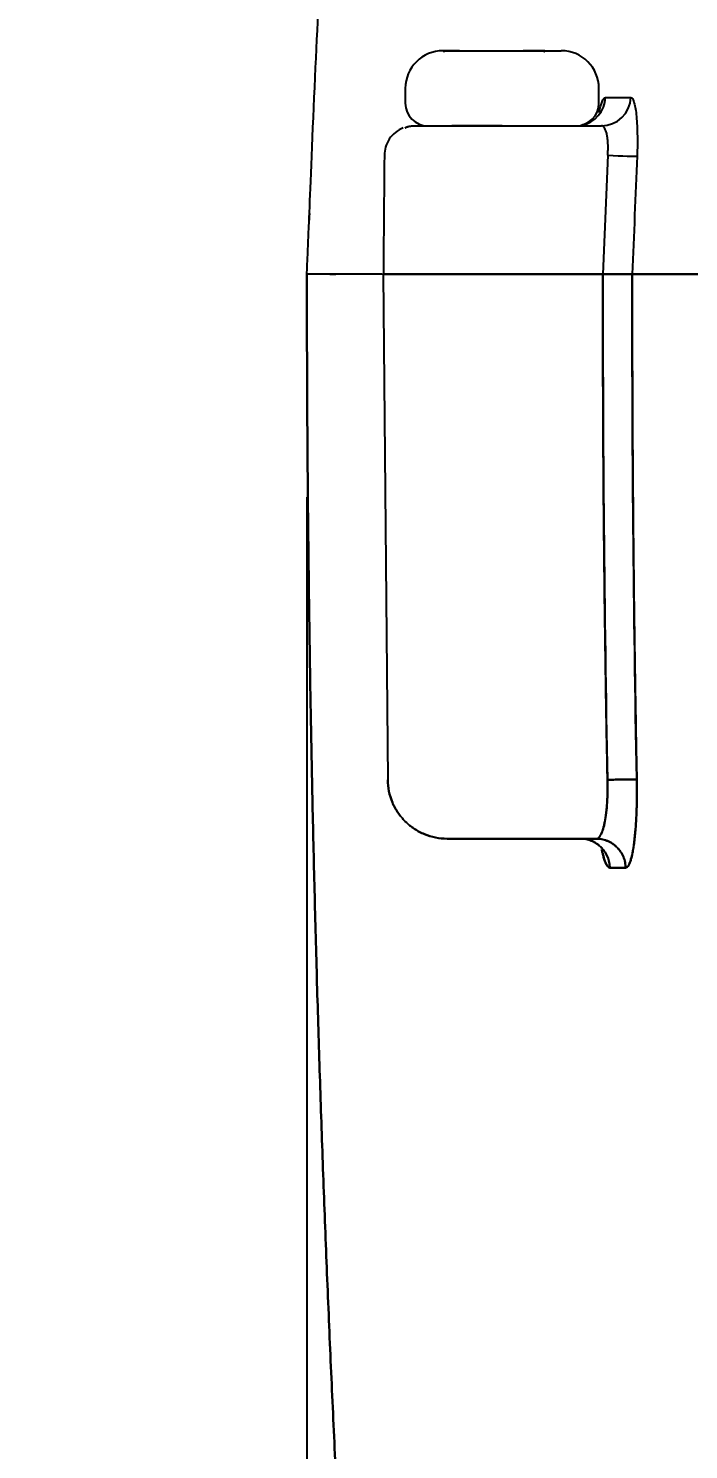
# Model space of a CAD drawing. Extents: x 8663 to 11443, y -20992 to -18942.
# Drawn here: x 10279.4 to 10301.64, y -20522.02 to -20474.18 of the extents above; entities that cross this region are included whole.
import ezdxf

# ---------------------------------------------------------------- set-up
doc = ezdxf.new("R2010")
doc.units = 0
doc.layers.get('0').update_dxf_attribs({"linetype": 'CONTINUOUS'})
doc.layers.add('1', color=7, linetype='CONTINUOUS')
doc.styles.add('____', font='')
doc.styles.get('____').set_extended_font_data('굴림')
doc.dimstyles.new('MSADIM', dxfattribs={"dimtxt": 33, "dimasz": 17, "dimexe": 10, "dimexo": 7.5, "dimgap": 10, "dimtad": 0, "dimtih": 1, "dimtoh": 1, "dimdec": 0, "dimzin": 1, "dimtxsty": '____', "dimcen": 11.25, "dimazin": 3, "dimtfac": 1, "dimtdec": 0, "dimtix": 1, "dimtmove": 0, "dimatfit": 3, "dimtolj": 1, "dimtzin": 1})

# ---------------------------------------------------------------- blocks, each defined once
blk = doc.blocks.new('*D255')
at = {"color": 0}
for p, q in [((10317.229, -20381.646), (10183.846, -20381.646)), ((10193.846, -20398.646), (10193.846, -20439.241)), ((10193.846, -20528.618), (10193.846, -20488.024)), ((10296.703, -20545.618), (10183.846, -20545.618))]:
    blk.add_line(p, q, dxfattribs=at)
for points in [[(10191.013, -20398.646), (10196.679, -20398.646), (10193.846, -20381.646)], [(10191.013, -20528.618), (10196.679, -20528.618), (10193.846, -20545.618)]]:
    blk.add_solid(points, dxfattribs=at)
at = {"color": 0, "insert": (10193.846, -20463.632), "char_height": 28, "attachment_point": 5, "style": '____'}
blk.add_mtext('\\A1;162', dxfattribs=at)
blk = doc.blocks.new('*D256')
at = {"color": 0}
for p, q in [((10288.781, -20489.955), (10288.781, -20650.431)), ((10824.37, -20536.443), (10824.37, -20650.431)), ((10305.781, -20640.431), (10515.183, -20640.431)), ((10807.37, -20640.431), (10597.968, -20640.431))]:
    blk.add_line(p, q, dxfattribs=at)
for points in [[(10305.781, -20637.597), (10305.781, -20643.264), (10288.781, -20640.431)], [(10807.37, -20637.597), (10807.37, -20643.264), (10824.37, -20640.431)]]:
    blk.add_solid(points, dxfattribs=at)
at = {"color": 0, "insert": (10556.575, -20640.431), "char_height": 28, "attachment_point": 5, "style": '____'}
blk.add_mtext('\\A1;534', dxfattribs=at)

msp = doc.modelspace()

# ---------------------------------------------------------------- linework, layer by layer
at = {"layer": '1', "color": 7, "linetype": 'CONTINUOUS'}
for p, q in [((10293.494, -20474.926), (10293.921, -20474.926)), ((10293.921, -20474.926), (10296.06, -20474.926)), ((10296.06, -20474.926), (10296.33, -20474.926)), ((10296.33, -20474.926), (10296.443, -20474.926)), ((10296.443, -20474.926), (10296.735, -20474.926)), ((10296.735, -20474.926), (10297.346, -20474.926)), ((10296.768, -20474.936), (10296.766, -20474.936)), ((10292.096, -20476.196), (10292.096, -20476.696)), ((10298.616, -20476.696), (10298.616, -20476.196)), ((10295.356, -20477.456), (10293.664, -20477.456)), ((10295.356, -20477.456), (10298.703, -20477.456)), ((10298.913, -20478.447), (10298.75, -20482.455)), ((10291.356, -20482.454), (10291.504, -20499.472)), ((10298.75, -20482.455), (10295.356, -20482.455))]:
    msp.add_line(p, q, dxfattribs=at)
for centre, radius, start, end in [((10293.366, -20476.196), 1.27, 90, 180), ((10297.346, -20476.196), 1.27, 0, 90), ((10292.856, -20476.696), 0.76, 180, 270), ((10297.856, -20476.696), 0.76, 270, 0)]:
    msp.add_arc(centre, radius, start, end, dxfattribs=at)
for centre, major_axis, ratio, start_param, end_param in [((10293.41, -20474.95), (-0.0018, 0.0199), 0.53549, 5.455651, 6.24933), ((10293.494, -20474.946), (0, 0.02), 0.534239, 5.265305, 6.283185), ((10296.735, -20474.946), (0, -0.02), 0.845334, 3.141593, 4.129971), ((10296.788, -20474.95), (-0.0029, -0.0198), 0.844604, 3.248864, 4.042374), ((10297.848, -20476.456), (0, -1), 0.990193, 0.180078, 1.526491), ((10298.703, -20476.456), (0, -1), 0.989339, 0, 1.526491), ((10298.913, -20478.439), (-0.999, 0.041), 0.008719, 1.571152, 2.993557)]:
    msp.add_ellipse(centre, major_axis=major_axis, ratio=ratio, start_param=start_param, end_param=end_param, dxfattribs=at)
for points, degree, knots in [([(10288.781, -20482.455), (10288.872, -20480.258), (10290.346, -20444.868), (10295.328, -20415.558)], 2, [0, 0, 0, 0.062062, 1, 1, 1]), ([(10293.386, -20474.936), (10293.385, -20474.936), (10293.384, -20474.936), (10293.382, -20474.936), (10293.38, -20474.936), (10293.379, -20474.936), (10293.378, -20474.936), (10293.377, -20474.936), (10293.376, -20474.936), (10293.375, -20474.935), (10293.375, -20474.935), (10293.375, -20474.935), (10293.376, -20474.935), (10293.376, -20474.935), (10293.378, -20474.934), (10293.38, -20474.934), (10293.383, -20474.933), (10293.388, -20474.932), (10293.394, -20474.931), (10293.401, -20474.931), (10293.406, -20474.93), (10293.408, -20474.93)], 3, [0, 0, 0, 0, 0.039847, 0.078966, 0.11748, 0.155521, 0.193225, 0.230732, 0.268185, 0.305728, 0.343503, 0.381651, 0.42031, 0.459611, 0.499681, 0.585662, 0.668712, 0.750223, 0.831653, 0.914457, 1, 1, 1, 1]), ([(10293.739, -20474.936), (10293.729, -20474.935), (10293.709, -20474.935), (10293.68, -20474.934), (10293.651, -20474.933), (10293.621, -20474.933), (10293.592, -20474.933), (10293.563, -20474.933), (10293.534, -20474.933), (10293.505, -20474.933), (10293.475, -20474.933), (10293.446, -20474.934), (10293.416, -20474.935), (10293.396, -20474.935), (10293.386, -20474.936)], 3, [0, 0, 0, 0, 0.084382, 0.168195, 0.251549, 0.334558, 0.417337, 0.5, 0.582663, 0.665442, 0.748451, 0.831805, 0.915618, 1, 1, 1, 1]), ([(10293.42, -20474.949), (10293.419, -20474.949), (10293.417, -20474.949), (10293.415, -20474.95), (10293.412, -20474.95), (10293.41, -20474.951), (10293.408, -20474.951), (10293.406, -20474.951), (10293.404, -20474.952), (10293.402, -20474.952), (10293.401, -20474.952), (10293.4, -20474.953), (10293.399, -20474.953), (10293.398, -20474.954), (10293.398, -20474.954), (10293.398, -20474.955), (10293.4, -20474.955), (10293.402, -20474.955), (10293.404, -20474.955), (10293.405, -20474.955)], 3, [0, 0, 0, 0, 0.045574, 0.091135, 0.136682, 0.182215, 0.227734, 0.273239, 0.318731, 0.364208, 0.409672, 0.455122, 0.500558, 0.577793, 0.657355, 0.739303, 0.823692, 0.910575, 1, 1, 1, 1]), ([(10293.408, -20474.93), (10293.419, -20474.929), (10293.431, -20474.928), (10293.459, -20474.926), (10293.477, -20474.926), (10293.494, -20474.926)], 3, [0, 0, 0, 0, 0.391851, 0.391851, 1, 1, 1, 1]), ([(10293.835, -20474.93), (10293.833, -20474.93), (10293.831, -20474.93), (10293.827, -20474.931), (10293.823, -20474.931), (10293.818, -20474.931), (10293.814, -20474.932), (10293.81, -20474.932), (10293.805, -20474.933), (10293.801, -20474.933), (10293.796, -20474.933), (10293.792, -20474.934), (10293.787, -20474.934), (10293.781, -20474.934), (10293.774, -20474.935), (10293.765, -20474.935), (10293.758, -20474.936), (10293.751, -20474.936), (10293.744, -20474.936), (10293.741, -20474.936), (10293.739, -20474.936)], 3, [0, 0, 0, 0, 0.043207, 0.085559, 0.127215, 0.168341, 0.20911, 0.249703, 0.290303, 0.331093, 0.372255, 0.413966, 0.456398, 0.499712, 0.5858, 0.668926, 0.750467, 0.831872, 0.914591, 1, 1, 1, 1]), ([(10293.921, -20474.926), (10293.91, -20474.926), (10293.898, -20474.926), (10293.87, -20474.927), (10293.852, -20474.928), (10293.835, -20474.93)], 3, [0, 0, 0, 0, 0.39185, 0.39185, 1, 1, 1, 1]), ([(10296.114, -20474.93), (10296.107, -20474.929), (10296.1, -20474.928), (10296.082, -20474.926), (10296.071, -20474.926), (10296.06, -20474.926)], 3, [0, 0, 0, 0, 0.391851, 0.391851, 1, 1, 1, 1]), ([(10296.21, -20474.936), (10296.208, -20474.936), (10296.206, -20474.936), (10296.202, -20474.936), (10296.198, -20474.936), (10296.194, -20474.936), (10296.19, -20474.936), (10296.186, -20474.936), (10296.182, -20474.936), (10296.178, -20474.935), (10296.174, -20474.935), (10296.17, -20474.935), (10296.166, -20474.935), (10296.162, -20474.935), (10296.156, -20474.934), (10296.148, -20474.934), (10296.14, -20474.933), (10296.132, -20474.932), (10296.126, -20474.931), (10296.119, -20474.931), (10296.116, -20474.93), (10296.114, -20474.93)], 3, [0, 0, 0, 0, 0.039847, 0.078966, 0.11748, 0.155521, 0.193225, 0.230732, 0.268185, 0.305728, 0.343503, 0.381651, 0.42031, 0.459611, 0.499681, 0.585662, 0.668712, 0.750223, 0.831653, 0.914457, 1, 1, 1, 1]), ([(10296.489, -20474.933), (10296.47, -20474.933), (10296.433, -20474.933), (10296.377, -20474.933), (10296.321, -20474.934), (10296.266, -20474.935), (10296.228, -20474.935), (10296.21, -20474.936)], 3, [0, 0, 0, 0, 0.200123, 0.399795, 0.599408, 0.799349, 1, 1, 1, 1]), ([(10296.768, -20474.936), (10296.753, -20474.935), (10296.721, -20474.935), (10296.675, -20474.934), (10296.628, -20474.933), (10296.582, -20474.933), (10296.535, -20474.933), (10296.504, -20474.933), (10296.489, -20474.933)], 3, [0, 0, 0, 0, 0.167268, 0.334, 0.500415, 0.666737, 0.833189, 1, 1, 1, 1]), ([(10296.735, -20474.926), (10296.742, -20474.926), (10296.749, -20474.926), (10296.767, -20474.927), (10296.778, -20474.928), (10296.789, -20474.93)], 3, [0, 0, 0, 0, 0.39185, 0.39185, 1, 1, 1, 1]), ([(10296.756, -20474.955), (10296.757, -20474.955), (10296.759, -20474.955), (10296.762, -20474.955), (10296.764, -20474.955), (10296.767, -20474.955), (10296.769, -20474.955), (10296.772, -20474.954), (10296.773, -20474.954), (10296.775, -20474.954), (10296.777, -20474.954), (10296.778, -20474.953), (10296.779, -20474.953), (10296.779, -20474.952), (10296.778, -20474.951), (10296.777, -20474.951), (10296.774, -20474.95), (10296.772, -20474.949), (10296.771, -20474.949)], 3, [0, 0, 0, 0, 0.046788, 0.094276, 0.142475, 0.191396, 0.241046, 0.291437, 0.342577, 0.394475, 0.44714, 0.50058, 0.58355, 0.666619, 0.749792, 0.833075, 0.916476, 1, 1, 1, 1]), ([(10296.789, -20474.93), (10296.79, -20474.93), (10296.792, -20474.93), (10296.794, -20474.931), (10296.796, -20474.931), (10296.797, -20474.931), (10296.798, -20474.932), (10296.799, -20474.932), (10296.8, -20474.933), (10296.8, -20474.933), (10296.8, -20474.933), (10296.8, -20474.934), (10296.799, -20474.934), (10296.798, -20474.934), (10296.796, -20474.935), (10296.793, -20474.935), (10296.788, -20474.936), (10296.782, -20474.936), (10296.776, -20474.936), (10296.771, -20474.936), (10296.768, -20474.936)], 3, [0, 0, 0, 0, 0.043207, 0.085559, 0.127215, 0.168341, 0.20911, 0.249703, 0.290303, 0.331093, 0.372255, 0.413966, 0.456398, 0.499712, 0.5858, 0.668926, 0.750467, 0.831872, 0.914591, 1, 1, 1, 1]), ([(10298.628, -20477.007), (10298.658, -20476.856), (10298.69, -20476.736), (10298.762, -20476.55), (10298.8, -20476.5), (10298.837, -20476.5)], 3, [0, 0, 0, 0, 0.465972, 0.465972, 1, 1, 1, 1]), ([(10299.691, -20476.5), (10299.73, -20476.5), (10299.765, -20476.55), (10299.828, -20476.749), (10299.853, -20476.891), (10299.893, -20477.261), (10299.905, -20477.475), (10299.915, -20477.962), (10299.912, -20478.216), (10299.902, -20478.48)], 3, [0, 0, 0, 0, 0.25, 0.25, 0.5, 0.5, 0.75, 0.75, 1, 1, 1, 1]), ([(10292.024, -20477.525), (10291.928, -20477.564), (10291.753, -20477.665), (10291.545, -20477.893), (10291.42, -20478.164), (10291.392, -20478.352), (10291.391, -20478.447)], 3, [0, 0, 0, 0, 0.255362, 0.514709, 0.766208, 1, 1, 1, 1]), ([(10292.391, -20477.456), (10292.391, -20477.456), (10292.395, -20477.456), (10292.414, -20477.456), (10292.429, -20477.456), (10292.485, -20477.456), (10292.541, -20477.456), (10292.764, -20477.456), (10292.983, -20477.456), (10293.395, -20477.456), (10293.545, -20477.456), (10293.868, -20477.456), (10294.041, -20477.456), (10294.577, -20477.456), (10294.961, -20477.456), (10295.356, -20477.456)], 3, [0, 0, 0, 0, 0.062124, 0.062124, 0.124649, 0.124649, 0.249699, 0.249699, 0.499799, 0.499799, 0.62485, 0.62485, 0.7499, 0.7499, 1, 1, 1, 1]), ([(10298.913, -20478.447), (10298.914, -20478.442), (10298.915, -20478.433), (10298.916, -20478.418), (10298.917, -20478.404), (10298.918, -20478.389), (10298.918, -20478.375), (10298.919, -20478.36), (10298.92, -20478.346), (10298.921, -20478.331), (10298.921, -20478.317), (10298.922, -20478.302), (10298.922, -20478.288), (10298.923, -20478.274), (10298.923, -20478.259), (10298.924, -20478.245), (10298.924, -20478.231), (10298.924, -20478.216), (10298.924, -20478.202), (10298.924, -20478.188), (10298.924, -20478.174), (10298.924, -20478.16), (10298.924, -20478.146), (10298.924, -20478.132), (10298.923, -20478.118), (10298.923, -20478.104), (10298.923, -20478.09), (10298.922, -20478.077), (10298.922, -20478.063), (10298.921, -20478.049), (10298.92, -20478.036), (10298.92, -20478.023), (10298.919, -20478.009), (10298.918, -20477.996), (10298.917, -20477.983), (10298.916, -20477.97), (10298.915, -20477.957), (10298.914, -20477.944), (10298.913, -20477.931), (10298.911, -20477.919), (10298.91, -20477.906), (10298.909, -20477.894), (10298.907, -20477.882), (10298.906, -20477.869), (10298.904, -20477.857), (10298.903, -20477.845), (10298.901, -20477.834), (10298.899, -20477.822), (10298.897, -20477.81), (10298.895, -20477.799), (10298.893, -20477.788), (10298.891, -20477.777), (10298.889, -20477.766), (10298.887, -20477.755), (10298.881, -20477.726), (10298.87, -20477.68), (10298.852, -20477.623), (10298.831, -20477.572), (10298.814, -20477.54), (10298.802, -20477.522), (10298.796, -20477.513), (10298.789, -20477.505), (10298.783, -20477.497), (10298.776, -20477.49), (10298.769, -20477.483), (10298.761, -20477.477), (10298.753, -20477.472), (10298.746, -20477.467), (10298.737, -20477.463), (10298.729, -20477.46), (10298.72, -20477.458), (10298.712, -20477.456), (10298.706, -20477.456), (10298.703, -20477.456)], 3, [0, 0, 0, 0, 0.009165, 0.018335, 0.027508, 0.036685, 0.045867, 0.055053, 0.064244, 0.07344, 0.082641, 0.091847, 0.101058, 0.110276, 0.119499, 0.128728, 0.137963, 0.147204, 0.156453, 0.165707, 0.174969, 0.184238, 0.193514, 0.202798, 0.212089, 0.221388, 0.230695, 0.24001, 0.249333, 0.258665, 0.268006, 0.277356, 0.286714, 0.296082, 0.305459, 0.314846, 0.324243, 0.333649, 0.343066, 0.352493, 0.36193, 0.371378, 0.380837, 0.390307, 0.399787, 0.409279, 0.418783, 0.428298, 0.437825, 0.447364, 0.456915, 0.466478, 0.476054, 0.485642, 0.495244, 0.554873, 0.616461, 0.680037, 0.74563, 0.761571, 0.777853, 0.794478, 0.811445, 0.828754, 0.846407, 0.864402, 0.882742, 0.901424, 0.920451, 0.939822, 0.959537, 0.979596, 1, 1, 1, 1]), ([(10291.32, -20482.455), (10290.956, -20482.455), (10290.154, -20482.455), (10289.342, -20482.455), (10288.874, -20482.455), (10288.781, -20482.455), (10288.781, -20482.455)], 3, [0, 0, 0, 0, 0.215056, 0.530749, 0.765414, 1, 1, 1, 1]), ([(10291.356, -20482.455), (10291.356, -20482.455), (10291.964, -20482.455), (10293.089, -20482.455), (10294.56, -20482.455), (10295.356, -20482.455)], 2, [0, 0, 0, 0.249876, 0.499918, 0.749959, 1, 1, 1]), ([(10295.356, -20482.455), (10295.091, -20482.455), (10294.832, -20482.455), (10294.448, -20482.455), (10294.322, -20482.455), (10294.165, -20482.455), (10294.133, -20482.455), (10294.071, -20482.455), (10294.039, -20482.455), (10293.946, -20482.455), (10293.885, -20482.455), (10293.703, -20482.455), (10293.467, -20482.455), (10293.244, -20482.455), (10293.081, -20482.455), (10293.027, -20482.455), (10292.948, -20482.455), (10292.922, -20482.455), (10292.87, -20482.455), (10292.844, -20482.455), (10292.717, -20482.455), (10292.62, -20482.455), (10292.435, -20482.455), (10292.348, -20482.455), (10292.182, -20482.455), (10292.104, -20482.455), (10292.013, -20482.455), (10291.995, -20482.455), (10291.959, -20482.455), (10291.942, -20482.455), (10291.891, -20482.455), (10291.859, -20482.455), (10291.766, -20482.455), (10291.711, -20482.455), (10291.611, -20482.455), (10291.567, -20482.455), (10291.51, -20482.455), (10291.492, -20482.455), (10291.46, -20482.455), (10291.446, -20482.455), (10291.407, -20482.455), (10291.388, -20482.455), (10291.362, -20482.455), (10291.356, -20482.455), (10291.356, -20482.455), (10291.356, -20482.455), (10291.356, -20482.455)], 3, [0, 0, 0, 0, 0.124893, 0.124893, 0.18734, 0.18734, 0.202952, 0.202952, 0.218564, 0.218564, 0.249787, 0.249787, 0.312234, 0.37468, 0.37468, 0.405904, 0.405904, 0.421515, 0.421515, 0.437127, 0.437127, 0.499574, 0.499574, 0.562021, 0.562021, 0.624467, 0.624467, 0.640079, 0.640079, 0.655691, 0.655691, 0.686914, 0.686914, 0.749361, 0.749361, 0.811807, 0.811807, 0.843031, 0.843031, 0.874254, 0.874254, 0.936701, 0.936701, 0.999148, 0.999148, 1, 1, 1, 1]), ([(10295.356, -20482.455), (10295.094, -20482.455), (10294.832, -20482.455), (10294.319, -20482.455), (10294.067, -20482.455), (10293.583, -20482.455), (10293.351, -20482.455), (10292.916, -20482.455), (10292.712, -20482.455), (10292.342, -20482.455), (10292.175, -20482.455), (10291.884, -20482.455), (10291.76, -20482.455), (10291.56, -20482.455), (10291.484, -20482.455), (10291.382, -20482.455), (10291.356, -20482.455), (10291.356, -20482.455)], 3, [0, 0, 0, 0, 0.125022, 0.125022, 0.250045, 0.250045, 0.375067, 0.375067, 0.50009, 0.50009, 0.625112, 0.625112, 0.750134, 0.750134, 0.875157, 0.875157, 1, 1, 1, 1]), ([(10299.739, -20482.455), (10299.739, -20482.455), (10299.737, -20482.455), (10299.734, -20482.455), (10299.731, -20482.455), (10299.728, -20482.455), (10299.725, -20482.455), (10299.721, -20482.455), (10299.717, -20482.455), (10299.713, -20482.455), (10299.709, -20482.455), (10299.705, -20482.455), (10299.7, -20482.454), (10299.695, -20482.454), (10299.69, -20482.454), (10299.684, -20482.454), (10299.678, -20482.454), (10299.673, -20482.454), (10299.666, -20482.454), (10299.66, -20482.454), (10299.654, -20482.454), (10299.647, -20482.454), (10299.64, -20482.454), (10299.633, -20482.454), (10299.626, -20482.454), (10299.618, -20482.454), (10299.611, -20482.454), (10299.603, -20482.454), (10299.595, -20482.454), (10299.587, -20482.454), (10299.579, -20482.454), (10299.57, -20482.454), (10299.562, -20482.454), (10299.553, -20482.454), (10299.544, -20482.454), (10299.535, -20482.454), (10299.526, -20482.454), (10299.517, -20482.454), (10299.507, -20482.454), (10299.498, -20482.454), (10299.488, -20482.454), (10299.479, -20482.454), (10299.469, -20482.454), (10299.459, -20482.454), (10299.449, -20482.454), (10299.439, -20482.454), (10299.429, -20482.454), (10299.419, -20482.454), (10299.409, -20482.454), (10299.399, -20482.454), (10299.388, -20482.454), (10299.378, -20482.454), (10299.368, -20482.454), (10299.357, -20482.454), (10299.347, -20482.454), (10299.336, -20482.454), (10299.326, -20482.454), (10299.315, -20482.454), (10299.305, -20482.454), (10299.294, -20482.454), (10299.284, -20482.454), (10299.273, -20482.454), (10299.263, -20482.454), (10299.252, -20482.454), (10299.241, -20482.454), (10299.231, -20482.454), (10299.221, -20482.454), (10299.21, -20482.454), (10299.2, -20482.454), (10299.189, -20482.454), (10299.179, -20482.454), (10299.169, -20482.454), (10299.158, -20482.454), (10299.148, -20482.454), (10299.138, -20482.454), (10299.128, -20482.454), (10299.118, -20482.454), (10299.108, -20482.454), (10299.098, -20482.454), (10299.088, -20482.454), (10299.078, -20482.454), (10299.068, -20482.454), (10299.058, -20482.454), (10299.049, -20482.454), (10299.039, -20482.454), (10299.03, -20482.454), (10299.02, -20482.454), (10299.011, -20482.454), (10299.002, -20482.454), (10298.992, -20482.454), (10298.983, -20482.454), (10298.974, -20482.454), (10298.965, -20482.454), (10298.956, -20482.454), (10298.947, -20482.454), (10298.939, -20482.454), (10298.93, -20482.454), (10298.922, -20482.454), (10298.913, -20482.454), (10298.905, -20482.454), (10298.897, -20482.454), (10298.888, -20482.454), (10298.88, -20482.454), (10298.872, -20482.454), (10298.864, -20482.454), (10298.857, -20482.454), (10298.849, -20482.454), (10298.841, -20482.455), (10298.834, -20482.455), (10298.826, -20482.455), (10298.819, -20482.455), (10298.812, -20482.455), (10298.804, -20482.455), (10298.797, -20482.455), (10298.79, -20482.455), (10298.783, -20482.455), (10298.777, -20482.455), (10298.77, -20482.455), (10298.763, -20482.455), (10298.757, -20482.455), (10298.752, -20482.455), (10298.75, -20482.455)], 3, [0, 0, 0, 0, 0.010944, 0.021895, 0.032852, 0.043813, 0.054775, 0.065738, 0.0767, 0.087658, 0.098611, 0.109558, 0.120496, 0.131423, 0.142339, 0.153241, 0.164127, 0.174996, 0.185846, 0.196676, 0.207483, 0.218266, 0.229023, 0.239752, 0.250453, 0.261123, 0.271761, 0.282365, 0.292933, 0.303465, 0.313958, 0.324411, 0.334824, 0.345193, 0.355518, 0.365798, 0.37603, 0.386215, 0.39635, 0.406435, 0.416468, 0.426448, 0.436373, 0.446244, 0.456058, 0.465814, 0.475512, 0.485151, 0.494729, 0.504247, 0.513702, 0.523094, 0.532422, 0.541686, 0.550885, 0.560017, 0.569083, 0.578082, 0.587013, 0.595875, 0.604669, 0.613392, 0.622046, 0.63063, 0.639142, 0.647583, 0.655953, 0.664251, 0.672476, 0.680629, 0.688709, 0.696716, 0.70465, 0.71251, 0.720296, 0.728009, 0.735649, 0.743214, 0.750705, 0.758122, 0.765465, 0.772735, 0.77993, 0.787051, 0.794098, 0.801071, 0.80797, 0.814796, 0.821548, 0.828226, 0.834832, 0.841364, 0.847823, 0.854209, 0.860522, 0.866763, 0.872932, 0.879029, 0.885054, 0.891007, 0.896889, 0.9027, 0.908441, 0.914111, 0.91971, 0.92524, 0.9307, 0.936091, 0.941412, 0.946665, 0.95185, 0.956966, 0.962014, 0.966995, 0.971909, 0.976756, 0.981537, 0.986251, 0.990899, 0.995482, 1, 1, 1, 1]), ([(10299.739, -20482.455), (10299.731, -20482.455), (10299.717, -20482.455), (10299.688, -20482.455), (10299.678, -20482.455), (10299.66, -20482.455), (10299.653, -20482.455), (10299.64, -20482.455), (10299.633, -20482.455), (10299.597, -20482.455), (10299.564, -20482.455), (10299.508, -20482.455), (10299.489, -20482.455), (10299.447, -20482.455), (10299.425, -20482.455), (10299.358, -20482.455), (10299.31, -20482.455), (10299.234, -20482.455), (10299.207, -20482.455), (10299.167, -20482.455), (10299.154, -20482.455), (10299.126, -20482.455), (10299.112, -20482.455), (10299.043, -20482.455), (10298.986, -20482.455), (10298.898, -20482.455), (10298.869, -20482.455), (10298.81, -20482.455), (10298.78, -20482.455), (10298.75, -20482.455)], 3, [0, 0, 0, 0, 0.125, 0.125, 0.1875, 0.1875, 0.21875, 0.21875, 0.25, 0.25, 0.375, 0.375, 0.4375, 0.4375, 0.5, 0.5, 0.625, 0.625, 0.6875, 0.6875, 0.71875, 0.71875, 0.75, 0.75, 0.875, 0.875, 0.9375, 0.9375, 1, 1, 1, 1]), ([(10299.739, -20482.455), (10301.453, -20482.455), (10303.567, -20482.455), (10305.923, -20482.455), (10306.148, -20482.455)], 3, [0, 0, 0, 0, 0.905388, 1, 1, 1, 1]), ([(10299.739, -20482.455), (10299.739, -20482.596), (10299.739, -20482.88), (10299.739, -20483.305), (10299.739, -20483.73), (10299.739, -20484.155), (10299.739, -20484.58), (10299.74, -20485.005), (10299.741, -20485.431), (10299.742, -20485.856), (10299.743, -20486.281), (10299.745, -20486.706), (10299.746, -20487.131), (10299.748, -20487.556), (10299.751, -20487.982), (10299.753, -20488.407), (10299.756, -20488.832), (10299.758, -20489.257), (10299.762, -20489.682), (10299.765, -20490.107), (10299.768, -20490.533), (10299.772, -20490.958), (10299.776, -20491.383), (10299.78, -20491.808), (10299.785, -20492.233), (10299.789, -20492.658), (10299.794, -20493.083), (10299.799, -20493.509), (10299.804, -20493.934), (10299.81, -20494.359), (10299.815, -20494.784), (10299.821, -20495.209), (10299.827, -20495.634), (10299.834, -20496.059), (10299.84, -20496.485), (10299.847, -20496.91), (10299.854, -20497.335), (10299.861, -20497.76), (10299.869, -20498.185), (10299.876, -20498.61), (10299.884, -20499.035), (10299.89, -20499.319), (10299.892, -20499.46)], 3, [0, 0, 0, 0, 0.024999, 0.049997, 0.074996, 0.099995, 0.124994, 0.149993, 0.174992, 0.199992, 0.224991, 0.249991, 0.274991, 0.29999, 0.32499, 0.34999, 0.37499, 0.39999, 0.42499, 0.44999, 0.474991, 0.499991, 0.524991, 0.549992, 0.574992, 0.599993, 0.624993, 0.649994, 0.674994, 0.699995, 0.724995, 0.749996, 0.774996, 0.799997, 0.824997, 0.849998, 0.874998, 0.899999, 0.924999, 0.949999, 0.975, 1, 1, 1, 1]), ([(10306.045, -20482.455), (10304.409, -20482.455), (10302.236, -20482.455), (10300.3, -20482.455), (10299.739, -20482.455)], 3, [0, 0, 0, 0, 0.69968, 1, 1, 1, 1]), ([(10293.504, -20501.455), (10293.374, -20501.455), (10293.244, -20501.442), (10292.988, -20501.391), (10292.863, -20501.354), (10292.622, -20501.254), (10292.507, -20501.193), (10292.29, -20501.049), (10292.189, -20500.967), (10292.004, -20500.783), (10291.92, -20500.683), (10291.774, -20500.467), (10291.712, -20500.352), (10291.611, -20500.112), (10291.572, -20499.987), (10291.519, -20499.732), (10291.505, -20499.602), (10291.504, -20499.472)], 3, [0, 0, 0, 0, 0.125, 0.125, 0.25, 0.25, 0.375, 0.375, 0.5, 0.5, 0.625, 0.625, 0.75, 0.75, 0.875, 0.875, 1, 1, 1, 1]), ([(10291.504, -20499.472), (10291.505, -20499.602), (10291.519, -20499.732), (10291.572, -20499.987), (10291.611, -20500.112), (10291.712, -20500.352), (10291.774, -20500.467), (10291.92, -20500.683), (10292.004, -20500.783), (10292.189, -20500.967), (10292.29, -20501.049), (10292.507, -20501.193), (10292.622, -20501.254), (10292.863, -20501.354), (10292.988, -20501.391), (10293.244, -20501.442), (10293.374, -20501.455), (10293.504, -20501.455)], 3, [0, 0, 0, 0, 0.125, 0.125, 0.25, 0.25, 0.375, 0.375, 0.5, 0.5, 0.625, 0.625, 0.75, 0.75, 0.875, 0.875, 1, 1, 1, 1]), ([(10298.527, -20501.455), (10298.529, -20501.455), (10298.532, -20501.454), (10298.537, -20501.454), (10298.542, -20501.453), (10298.547, -20501.453), (10298.552, -20501.451), (10298.556, -20501.45), (10298.561, -20501.449), (10298.566, -20501.447), (10298.57, -20501.445), (10298.575, -20501.443), (10298.579, -20501.44), (10298.584, -20501.437), (10298.588, -20501.435), (10298.593, -20501.432), (10298.597, -20501.429), (10298.601, -20501.425), (10298.605, -20501.422), (10298.609, -20501.418), (10298.613, -20501.414), (10298.618, -20501.41), (10298.622, -20501.406), (10298.625, -20501.402), (10298.629, -20501.398), (10298.633, -20501.393), (10298.637, -20501.388), (10298.641, -20501.384), (10298.644, -20501.379), (10298.648, -20501.374), (10298.652, -20501.369), (10298.655, -20501.363), (10298.659, -20501.358), (10298.662, -20501.353), (10298.665, -20501.347), (10298.669, -20501.342), (10298.672, -20501.336), (10298.675, -20501.331), (10298.678, -20501.325), (10298.682, -20501.319), (10298.685, -20501.313), (10298.7, -20501.284), (10298.726, -20501.225), (10298.76, -20501.123), (10298.79, -20501.01), (10298.81, -20500.916), (10298.822, -20500.851), (10298.828, -20500.817), (10298.834, -20500.783), (10298.839, -20500.748), (10298.845, -20500.712), (10298.85, -20500.676), (10298.855, -20500.639), (10298.859, -20500.602), (10298.864, -20500.564), (10298.868, -20500.526), (10298.872, -20500.487), (10298.876, -20500.448), (10298.879, -20500.408), (10298.883, -20500.368), (10298.886, -20500.328), (10298.889, -20500.287), (10298.891, -20500.246), (10298.894, -20500.204), (10298.896, -20500.162), (10298.898, -20500.12), (10298.9, -20500.078), (10298.902, -20500.035), (10298.903, -20499.993), (10298.904, -20499.95), (10298.905, -20499.907), (10298.906, -20499.863), (10298.907, -20499.82), (10298.907, -20499.777), (10298.907, -20499.733), (10298.907, -20499.69), (10298.907, -20499.646), (10298.906, -20499.603), (10298.906, -20499.559), (10298.905, -20499.515), (10298.904, -20499.486), (10298.904, -20499.472)], 3, [0, 0, 0, 0, 0.007389, 0.01472, 0.021992, 0.029206, 0.036362, 0.043459, 0.050497, 0.057478, 0.0644, 0.071263, 0.078068, 0.084815, 0.091503, 0.098133, 0.104704, 0.111217, 0.117672, 0.124068, 0.130406, 0.136686, 0.142907, 0.14907, 0.155174, 0.16122, 0.167207, 0.173137, 0.179008, 0.18482, 0.190574, 0.19627, 0.201908, 0.207487, 0.213007, 0.21847, 0.223874, 0.22922, 0.234507, 0.239736, 0.244907, 0.25002, 0.316085, 0.37972, 0.440936, 0.499743, 0.514611, 0.529442, 0.544236, 0.558993, 0.573715, 0.5884, 0.60305, 0.617664, 0.632244, 0.646788, 0.661299, 0.675775, 0.690217, 0.704625, 0.719001, 0.733343, 0.747653, 0.76193, 0.776175, 0.790389, 0.804571, 0.818722, 0.832842, 0.846932, 0.860991, 0.875021, 0.889021, 0.902992, 0.916934, 0.930848, 0.944733, 0.958591, 0.972421, 0.986224, 1, 1, 1, 1]), ([(10298.904, -20499.472), (10298.911, -20499.735), (10298.907, -20499.997), (10298.885, -20500.356), (10298.875, -20500.472), (10298.849, -20500.688), (10298.834, -20500.788), (10298.799, -20500.97), (10298.779, -20501.053), (10298.737, -20501.196), (10298.713, -20501.256), (10298.664, -20501.355), (10298.637, -20501.392), (10298.584, -20501.442), (10298.556, -20501.455), (10298.527, -20501.455)], 3, [0, 0, 0, 0, 0.25, 0.25, 0.375, 0.375, 0.5, 0.5, 0.625, 0.625, 0.75, 0.75, 0.875, 0.875, 1, 1, 1, 1]), ([(10299.517, -20502.431), (10299.545, -20502.431), (10299.573, -20502.412), (10299.627, -20502.337), (10299.653, -20502.281), (10299.702, -20502.134), (10299.726, -20502.043), (10299.768, -20501.83), (10299.788, -20501.705), (10299.823, -20501.432), (10299.838, -20501.283), (10299.864, -20500.959), (10299.874, -20500.785), (10299.896, -20500.248), (10299.9, -20499.855), (10299.892, -20499.46)], 3, [0, 0, 0, 0, 0.125, 0.125, 0.25, 0.25, 0.375, 0.375, 0.5, 0.5, 0.625, 0.625, 0.75, 0.75, 1, 1, 1, 1]), ([(10299.892, -20499.46), (10299.893, -20499.469), (10299.893, -20499.486), (10299.893, -20499.512), (10299.894, -20499.538), (10299.894, -20499.564), (10299.894, -20499.589), (10299.895, -20499.615), (10299.895, -20499.641), (10299.895, -20499.666), (10299.896, -20499.692), (10299.896, -20499.717), (10299.896, -20499.743), (10299.896, -20499.768), (10299.896, -20499.794), (10299.896, -20499.819), (10299.896, -20499.844), (10299.896, -20499.87), (10299.896, -20499.895), (10299.896, -20499.92), (10299.896, -20499.945), (10299.896, -20499.97), (10299.896, -20499.995), (10299.896, -20500.02), (10299.895, -20500.045), (10299.895, -20500.07), (10299.895, -20500.095), (10299.894, -20500.12), (10299.894, -20500.144), (10299.894, -20500.169), (10299.893, -20500.194), (10299.893, -20500.218), (10299.892, -20500.243), (10299.892, -20500.267), (10299.891, -20500.292), (10299.891, -20500.316), (10299.89, -20500.341), (10299.889, -20500.365), (10299.889, -20500.389), (10299.888, -20500.414), (10299.887, -20500.438), (10299.887, -20500.462), (10299.886, -20500.486), (10299.885, -20500.51), (10299.884, -20500.534), (10299.883, -20500.558), (10299.882, -20500.582), (10299.878, -20500.689), (10299.869, -20500.873), (10299.852, -20501.122), (10299.831, -20501.356), (10299.806, -20501.572), (10299.778, -20501.767), (10299.748, -20501.94), (10299.714, -20502.088), (10299.688, -20502.178), (10299.671, -20502.228), (10299.663, -20502.248), (10299.656, -20502.267), (10299.649, -20502.284), (10299.641, -20502.301), (10299.634, -20502.317), (10299.626, -20502.332), (10299.619, -20502.345), (10299.611, -20502.358), (10299.604, -20502.369), (10299.596, -20502.38), (10299.588, -20502.39), (10299.581, -20502.398), (10299.573, -20502.406), (10299.565, -20502.413), (10299.557, -20502.418), (10299.549, -20502.423), (10299.541, -20502.426), (10299.533, -20502.429), (10299.525, -20502.43), (10299.519, -20502.431), (10299.517, -20502.431)], 3, [0, 0, 0, 0, 0.005514, 0.011019, 0.016515, 0.022004, 0.027485, 0.032958, 0.038425, 0.043885, 0.049339, 0.054787, 0.06023, 0.065668, 0.071102, 0.076532, 0.081958, 0.087381, 0.092801, 0.098218, 0.103634, 0.109048, 0.114461, 0.119873, 0.125285, 0.130697, 0.136109, 0.141523, 0.146937, 0.152353, 0.157772, 0.163193, 0.168617, 0.174044, 0.179476, 0.184911, 0.190351, 0.195796, 0.201246, 0.206703, 0.212165, 0.217634, 0.223111, 0.228594, 0.234086, 0.239585, 0.245094, 0.250611, 0.313235, 0.375306, 0.437436, 0.500235, 0.562857, 0.624954, 0.687125, 0.749968, 0.761986, 0.773968, 0.785916, 0.797836, 0.809732, 0.821606, 0.833464, 0.845309, 0.857146, 0.868978, 0.88081, 0.892646, 0.904489, 0.916344, 0.928215, 0.940106, 0.952021, 0.963964, 0.975939, 0.987949, 1, 1, 1, 1]), ([(10295.356, -20501.455), (10294.988, -20501.455), (10294.307, -20501.455), (10293.786, -20501.455), (10293.504, -20501.455), (10293.504, -20501.455)], 2, [0, 0, 0, 0.250104, 0.500209, 0.750313, 1, 1, 1]), ([(10293.504, -20501.455), (10293.504, -20501.455), (10293.516, -20501.455), (10293.563, -20501.455), (10293.599, -20501.455), (10293.691, -20501.455), (10293.749, -20501.455), (10293.884, -20501.455), (10293.961, -20501.455), (10294.132, -20501.455), (10294.226, -20501.455), (10294.428, -20501.455), (10294.535, -20501.455), (10294.759, -20501.455), (10294.876, -20501.455), (10295.113, -20501.455), (10295.235, -20501.455), (10295.356, -20501.455)], 3, [0, 0, 0, 0, 0.125, 0.125, 0.25, 0.25, 0.375, 0.375, 0.5, 0.5, 0.625, 0.625, 0.75, 0.75, 0.875, 0.875, 1, 1, 1, 1]), ([(10298.711, -20501.815), (10298.72, -20501.856), (10298.729, -20501.895), (10298.763, -20502.041), (10298.79, -20502.132), (10298.871, -20502.353), (10298.928, -20502.431), (10298.983, -20502.431)], 3, [0, 0, 0, 0, 0.104477, 0.104477, 0.402985, 0.402985, 1, 1, 1, 1]), ([(10298.983, -20502.431), (10298.982, -20502.431), (10298.98, -20502.431), (10298.976, -20502.43), (10298.972, -20502.43), (10298.969, -20502.429), (10298.965, -20502.428), (10298.961, -20502.427), (10298.958, -20502.425), (10298.954, -20502.424), (10298.95, -20502.422), (10298.947, -20502.42), (10298.943, -20502.418), (10298.94, -20502.415), (10298.936, -20502.413), (10298.932, -20502.41), (10298.929, -20502.407), (10298.925, -20502.403), (10298.921, -20502.4), (10298.918, -20502.396), (10298.914, -20502.392), (10298.91, -20502.388), (10298.907, -20502.384), (10298.903, -20502.379), (10298.9, -20502.374), (10298.896, -20502.369), (10298.892, -20502.364), (10298.889, -20502.359), (10298.885, -20502.353), (10298.881, -20502.347), (10298.878, -20502.341), (10298.874, -20502.335), (10298.871, -20502.329), (10298.867, -20502.322), (10298.863, -20502.315), (10298.86, -20502.308), (10298.856, -20502.301), (10298.853, -20502.293), (10298.849, -20502.285), (10298.845, -20502.277), (10298.842, -20502.269), (10298.838, -20502.261), (10298.835, -20502.252), (10298.831, -20502.243), (10298.827, -20502.234), (10298.824, -20502.225), (10298.82, -20502.216), (10298.804, -20502.172), (10298.776, -20502.086), (10298.741, -20501.952), (10298.72, -20501.856), (10298.711, -20501.815)], 3, [0, 0, 0, 0, 0.013144, 0.026267, 0.039371, 0.052457, 0.065524, 0.078576, 0.091611, 0.104632, 0.117639, 0.130633, 0.143614, 0.156585, 0.169545, 0.182495, 0.195438, 0.208372, 0.2213, 0.234223, 0.247141, 0.260054, 0.272965, 0.285874, 0.298782, 0.31169, 0.324599, 0.33751, 0.350423, 0.36334, 0.376261, 0.389188, 0.402121, 0.415062, 0.428011, 0.440969, 0.453937, 0.466916, 0.479908, 0.492911, 0.505929, 0.518962, 0.53201, 0.545074, 0.558156, 0.571256, 0.584375, 0.597515, 0.747179, 0.895325, 1, 1, 1, 1]), ([(10299.517, -20502.431), (10299.37, -20502.431), (10299.191, -20502.431), (10299.016, -20502.431), (10298.983, -20502.431)], 3, [0, 0, 0, 0, 0.815859, 1, 1, 1, 1])]:
    msp.add_open_spline(points, degree=degree, knots=knots, dxfattribs=at)
for points, degree in [([(10296.766, -20474.936), (10296.629, -20474.933), (10296.493, -20474.933)], 2), ([(10298.837, -20476.5), (10299.116, -20476.5), (10299.4, -20476.5), (10299.691, -20476.5)], 3), ([(10292.087, -20477.525), (10292.201, -20477.456), (10292.391, -20477.456)], 2), ([(10298.212, -20477.379), (10298.157, -20477.396), (10298.094, -20477.416), (10298.024, -20477.44)], 3), ([(10291.391, -20478.447), (10291.373, -20480.452), (10291.356, -20482.456)], 2), ([(10299.902, -20478.48), (10299.847, -20479.805), (10299.793, -20481.13), (10299.739, -20482.455)], 3), ([(10289.553, -20482.455), (10289.616, -20482.455), (10289.683, -20482.455), (10289.755, -20482.455)], 3), ([(10295.356, -20482.455), (10298.75, -20482.455)], 1), ([(10298.75, -20482.455), (10295.356, -20482.455)], 1), ([(10298.312, -20482.455), (10298.283, -20482.455), (10298.253, -20482.455), (10298.224, -20482.455)], 3), ([(10298.343, -20482.455), (10298.36, -20482.455), (10298.378, -20482.455), (10298.395, -20482.455)], 3), ([(10298.75, -20482.455), (10298.744, -20488.127), (10298.794, -20493.8), (10298.904, -20499.472)], 3), ([(10298.75, -20482.455), (10298.93, -20482.455), (10299.267, -20482.455), (10299.538, -20482.455), (10299.713, -20482.455), (10299.739, -20482.455)], 2), ([(10298.904, -20499.472), (10298.739, -20490.964), (10298.75, -20482.455)], 2), ([(10300.517, -20482.455), (10300.245, -20482.455), (10299.98, -20482.455), (10299.721, -20482.455)], 3), ([(10299.731, -20482.455), (10299.761, -20482.455), (10299.792, -20482.455), (10299.822, -20482.455)], 3), ([(10299.892, -20499.46), (10299.783, -20493.792), (10299.733, -20488.124), (10299.739, -20482.455)], 3), ([(10295.356, -20501.455), (10296.413, -20501.455), (10297.47, -20501.455), (10298.527, -20501.455)], 3), ([(10298.527, -20501.455), (10295.356, -20501.455)], 1), ([(10298.527, -20501.455), (10298.347, -20501.455), (10298.169, -20501.455), (10297.994, -20501.455)], 3), ([(10298.983, -20502.431), (10299.159, -20502.431), (10299.337, -20502.431), (10299.517, -20502.431)], 3)]:
    msp.add_open_spline(points, degree=degree, dxfattribs=at)
for points, weights in [([(10290.276, -20532.405), (10288.781, -20507.452), (10288.781, -20482.455)], [0.976522613214, 0.987748866352, 1]), ([(10288.781, -20482.455), (10288.781, -20507.452), (10290.276, -20532.405)], [1, 0.987748866352, 0.976522613214]), ([(10299.892, -20499.46), (10299.765, -20499.455), (10298.904, -20499.472)], [1, 0.757511397809, 1]), ([(10298.904, -20499.472), (10299.765, -20499.455), (10299.892, -20499.46)], [1, 0.757511397809, 1]), ([(10297.994, -20501.455), (10298.96, -20501.455), (10298.983, -20502.431)], [1, 0.715516709323, 1]), ([(10298.983, -20502.431), (10298.96, -20501.455), (10297.994, -20501.455)], [1, 0.715516709323, 1]), ([(10299.517, -20502.431), (10299.493, -20501.455), (10298.527, -20501.455)], [1, 0.715516709378, 1]), ([(10298.527, -20501.455), (10299.493, -20501.455), (10299.517, -20502.431)], [1, 0.715516709378, 1])]:
    msp.add_rational_spline(points, weights, degree=2, dxfattribs=at)

# ---------------------------------------------------------------- dimensions: what is measured, and where the dimension line sits
dim = msp.add_linear_dim(base=(10193.846, -20545.618), p1=(10324.729, -20381.646), p2=(10304.203, -20545.618), angle=90, text='162', dimstyle='MSADIM', override={"dimtxt": 28, "dimfxl": 1.25, "dimtfill": 1})
dim.commit()
dim.dimension.update_dxf_attribs({"geometry": '*D255', "text_midpoint": (10193.846, -20463.632)})
dim = msp.add_linear_dim(base=(10824.37, -20640.431), p1=(10288.781, -20482.455), p2=(10824.37, -20528.943), text='534', dimstyle='MSADIM', override={"dimtxt": 28, "dimfxl": 1.25, "dimtfill": 1})
dim.commit()
dim.dimension.update_dxf_attribs({"geometry": '*D256', "text_midpoint": (10556.575, -20640.431)})

doc.saveas('drawing.dxf')
